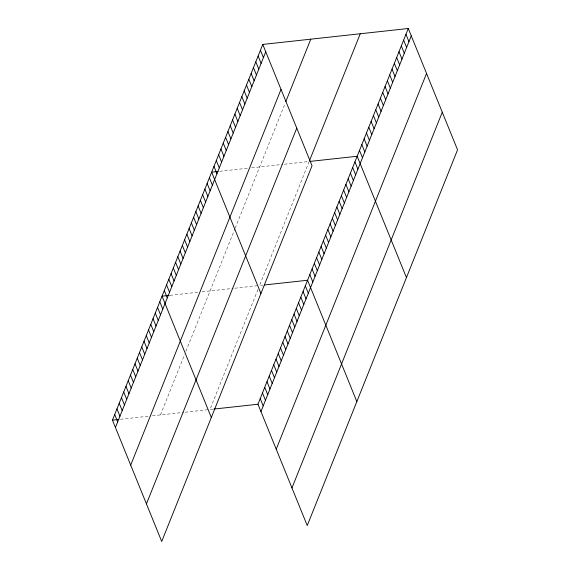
<?xml version="1.0" encoding="UTF-8"?>
<svg xmlns="http://www.w3.org/2000/svg" width="570" height="570" viewBox="0 0 570 570"><rect width="100%" height="100%" fill="white"/><g stroke="black" fill="none" stroke-linecap="round" stroke-linejoin="round"><path stroke-width="0.43" stroke-dasharray="2.85 2.14" d="M160.469 414.91L184.63 354.526M185.913 351.305L234.876 228.919M235.196 228.114L285.235 103.049M257.939 289.524L209.945 409.495L213.144 409.146M309.154 161.51L259.549 285.499L262.749 285.15M219.664 171.306L247.672 168.236M251.676 167.801L282.77 164.395M284.416 164.217L308.327 161.595M170.06 295.296L198.068 292.232M202.072 291.797L233.166 288.392M234.811 288.213L257.904 285.684M120.455 419.292L150.865 415.965M152.468 415.786L183.561 412.388M185.207 412.203L208.299 409.673"/><path stroke-width="0.85" d="M262.763 44.431L312.032 165.763L161.716 541.5L112.447 420.168L262.763 44.431L408.284 28.5L457.553 149.832L307.237 525.568L257.968 404.237L408.284 28.5M115.432 427.514L265.748 51.77M130.701 465.127L281.024 89.39M285.812 101.595L310.785 39.173M146.44 503.887L296.756 128.143M309.446 160.783L360.261 33.758M260.946 411.583L411.269 35.846M276.222 449.196L426.538 73.459M291.961 487.956L442.277 112.212M218.061 171.477L211.655 172.183L260.925 293.514M309.959 161.424L357.176 156.251L406.446 277.583M169.254 295.388L162.051 296.172L211.32 417.504M264.352 284.979L307.572 280.248L356.841 401.579M112.447 420.168L118.852 419.47M213.95 409.06L257.968 404.237M405.961 34.307L408.939 41.653M403.638 40.114L406.617 47.46M401.316 45.921L404.294 53.267M398.993 51.727L401.971 59.073M396.67 57.534L399.648 64.88M394.347 63.341L397.326 70.687M392.025 69.148L395.003 76.494M389.702 74.955L392.68 82.301M387.379 80.762L390.357 88.108M385.056 86.569L388.035 93.915M382.734 92.376L385.712 99.722M380.404 98.183L383.389 105.528M378.081 103.989L381.066 111.335M375.758 109.796L378.744 117.142M373.435 115.603L376.421 122.949M371.113 121.41L374.098 128.756M368.79 127.217L371.775 134.563M366.467 133.024L369.453 140.37M364.144 138.831L367.13 146.177M361.822 144.638L364.807 151.983M359.499 150.444L362.484 157.79M354.925 161.887L357.903 169.233M352.666 167.523L355.652 174.869M350.415 173.159L353.393 180.505M348.156 178.795L351.141 186.141M345.905 184.431L348.883 191.777M343.646 190.066L346.631 197.412M341.394 195.702L344.373 203.048M339.136 201.338L342.121 208.684M336.884 206.974L339.863 214.32M334.626 212.61L337.611 219.956M332.374 218.246L335.352 225.592M260.44 50.238L263.425 57.577M330.123 223.882L333.101 231.228M258.117 56.045L261.103 63.384M327.864 229.518L330.849 236.864M255.795 61.852L258.78 69.191M325.613 235.154L328.591 242.499M253.472 67.659L256.457 74.998M323.354 240.789L326.339 248.135M251.149 73.466L254.135 80.805M321.102 246.425L324.081 253.771M248.826 79.273L251.812 86.612M318.844 252.068L321.829 259.407M246.504 85.08L249.489 92.418M316.592 257.704L319.57 265.043M314.334 263.34L317.319 270.679M244.181 90.886L247.166 98.225M312.082 268.976L315.06 276.315M241.858 96.693L244.836 104.032M309.823 274.612L312.809 281.951M239.535 102.5L242.514 109.839M237.213 108.307L240.191 115.646M305.313 285.884L308.299 293.222M234.89 114.114L237.868 121.453M303.062 291.519L306.04 298.858M232.567 119.921L235.545 127.26M300.81 297.155L303.789 304.494M230.244 125.728L233.223 133.066M298.552 302.791L301.537 310.13M227.922 131.535L230.9 138.873M296.3 308.427L299.279 315.766M225.599 137.341L228.577 144.68M294.042 314.063L297.027 321.402M223.276 143.148L226.254 150.487M291.79 319.699L294.768 327.038M220.953 148.955L223.932 156.294M289.531 325.335L292.517 332.673M218.631 154.762L221.609 162.101M287.28 330.971L290.258 338.309M216.301 160.569L219.286 167.908M285.021 336.606L288.007 343.945M213.978 166.376L216.963 173.715M282.77 342.242L285.748 349.588M280.511 347.878L283.497 355.224M209.404 177.819L212.382 185.157M278.26 353.514L281.238 360.86M207.145 183.455L210.131 190.793M276.008 359.15L278.987 366.496M204.894 189.09L207.872 196.429M273.75 364.786L276.735 372.132M202.642 194.726L205.62 202.065M271.498 370.422L274.476 377.768M200.384 200.362L203.369 207.701M269.24 376.058L272.225 383.403M198.132 205.998L201.11 213.344M266.988 381.693L269.966 389.039M195.873 211.634L198.859 218.98M264.729 387.329L267.715 394.675M193.622 217.27L196.6 224.616M262.478 392.965L265.456 400.311M191.363 222.906L194.349 230.252M260.219 398.601L263.205 405.947M189.112 228.542L192.09 235.887M186.853 234.177L189.839 241.523M184.602 239.813L187.58 247.159M182.343 245.449L185.328 252.795M180.091 251.085L183.07 258.431M177.84 256.721L180.818 264.067M175.581 262.357L178.567 269.703M173.33 267.993L176.308 275.339M171.071 273.629L174.057 280.974M168.82 279.264L171.798 286.61M166.561 284.9L169.547 292.246M164.31 290.536L167.288 297.882M159.799 301.808L162.778 309.154M157.541 307.444L160.526 314.79M155.289 313.087L158.268 320.426M153.031 318.723L156.016 326.061M150.779 324.358L153.758 331.697M148.528 329.994L151.506 337.333M146.269 335.63L149.255 342.969M144.018 341.266L146.996 348.605M141.759 346.902L144.744 354.241M139.508 352.538L142.486 359.877M137.249 358.174L140.234 365.512M134.997 363.81L137.976 371.148M132.739 369.445L135.724 376.784M130.487 375.081L133.465 382.42M128.229 380.717L131.214 388.056M125.977 386.353L128.955 393.692M123.726 391.989L126.704 399.328M121.467 397.625L124.452 404.971M119.216 403.261L122.194 410.607M116.957 408.897L119.942 416.243M114.705 414.532L117.684 421.878"/></g></svg>
